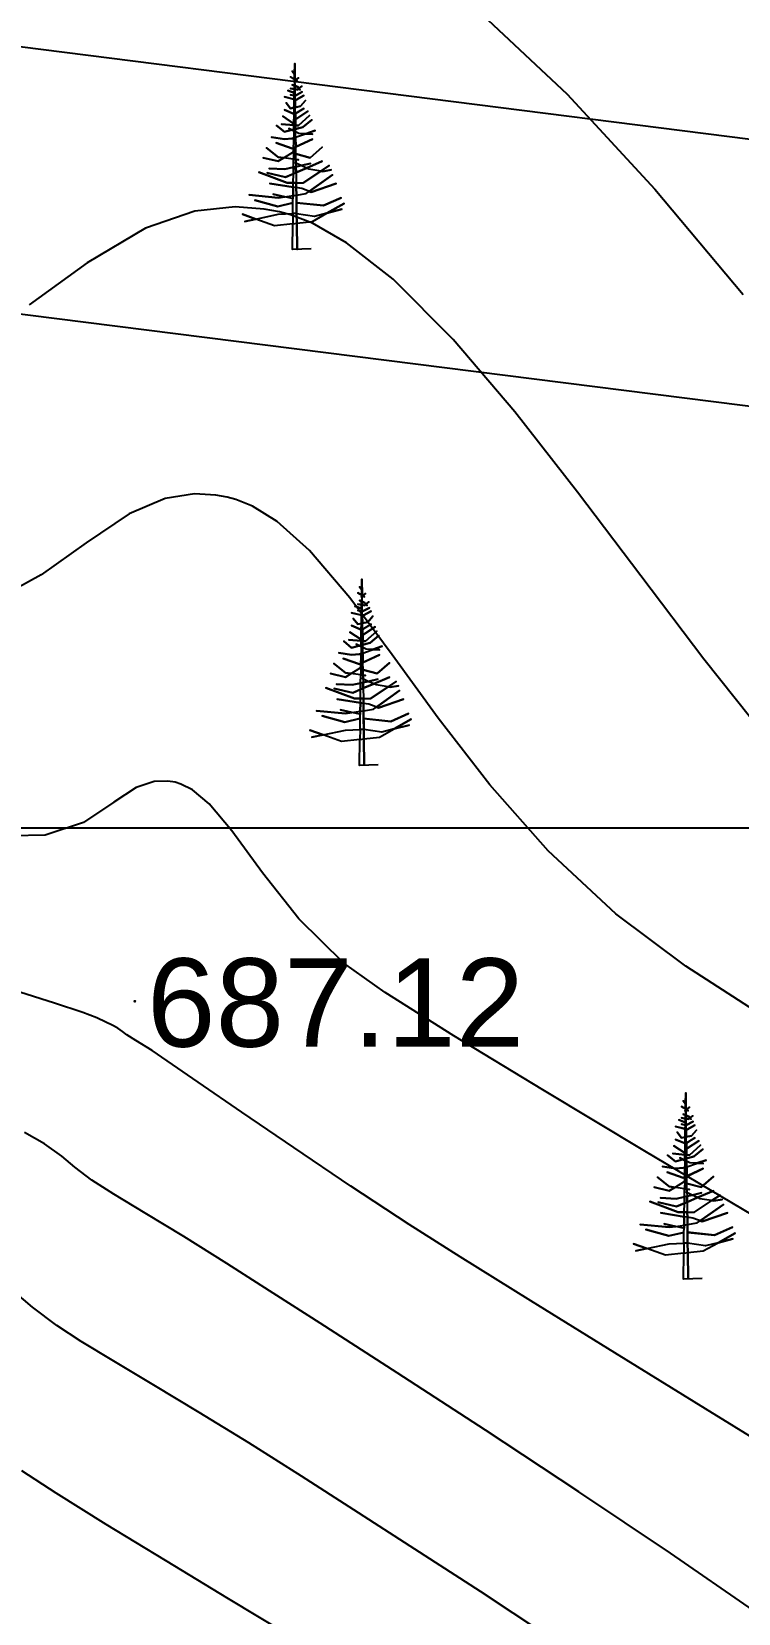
# Model space of a CAD drawing. Header units: feet. Extents: x 3381 to 683417, y 675186 to 4372291.
# Drawn here: x 682757.72 to 682765.72, y 4371933.99 to 4371951.89 of the extents above; entities that cross this region are included whole.
import ezdxf

# ---------------------------------------------------------------- set-up
doc = ezdxf.new("R2010")
doc.units = ezdxf.units.FT
doc.header["$MEASUREMENT"] = 0
doc.header["$PDMODE"] = 34
doc.header["$PDSIZE"] = 0.01
doc.layers.get('0').update_dxf_attribs({"linetype": 'CONTINUOUS'})
doc.layers.get('Defpoints').update_dxf_attribs({"linetype": 'CONTINUOUS'})
for name, color, linetype in [('0_Point_Height', 2, 'CONTINUOUS'), ('0_Point_Point', 7, 'CONTINUOUS'), ('Aqaclar', 3, 'CONTINUOUS')]:
    doc.layers.add(name, color=color, linetype=linetype)
for name, color, linetype, lineweight in [('ANA HORIZONTAL', 24, 'CONTINUOUS', 30), ('HORIZANTAL', 24, 'CONTINUOUS', 13), ('km setka', 170, 'CONTINUOUS', 15)]:
    doc.layers.add(name, color=color, linetype=linetype, lineweight=lineweight)
doc.styles.get("Standard").update_dxf_attribs({"font": 'arial.ttf', "height": 1.5})
doc.dimstyles.new('ISO-25', dxfattribs={"dimtxt": 1.5, "dimasz": 1, "dimexe": 1.25, "dimexo": 0.625, "dimtad": 1, "dimtxsty": 'Standard', "dimblk": 'OBLIQUE', "dimcen": 2.5, "dimadec": 0, "dimazin": 0, "dimtfac": 1, "dimtmove": 0, "dimatfit": 3, "dimldrblk": 'OBLIQUE', "dimfxl": 1, "dimarcsym": 0})

# ---------------------------------------------------------------- blocks, each defined once
blk = doc.blocks.new('_Oblique')
at = {"color": 0, "linetype": 'ByBlock', "lineweight": -2}
blk.add_line((-0.5, -0.5), (0.5, 0.5), dxfattribs=at)
blk = doc.blocks.new('*D48')
at = {"color": 0, "lineweight": -2, "transparency": 16777216}
for p, q in [((682764.322, 4371993.59), (682770.297, 4371991.229)), ((682737.134, 4371910.689), (682769.134, 4371991.689)), ((682732.322, 4371912.59), (682738.297, 4371910.229))]:
    blk.add_line(p, q, dxfattribs=at)
at = {"layer": 'Defpoints', "color": 0, "lineweight": 30, "transparency": 16777216}
for p in [(682763.741, 4371993.819), (682769.134, 4371991.689), (682731.741, 4371912.819)]:
    blk.add_point(p, dxfattribs=at)
at = {"color": 0, "lineweight": -2, "transparency": 16777216}
for p, rotation in [((682769.134, 4371991.689), 68.44292071496228), ((682737.134, 4371910.689), 248.4429207149623)]:
    blk.add_blockref('_Oblique', p, dxfattribs=dict(at, rotation=rotation))
at = {"color": 0, "lineweight": 25, "transparency": 16777216, "insert": (682751.715, 4371951.749), "char_height": 1.5, "attachment_point": 5, "rotation": 68.4429}
blk.add_mtext('87,09', dxfattribs=at)
blk = doc.blocks.new('*D79')
at = {"color": 0, "lineweight": -2, "transparency": 16777216}
for p, q in [((682737.657, 4371954.245), (682771.47, 4371949.967)), ((682737.28, 4371951.269), (682771.094, 4371946.991)), ((682770.23, 4371950.124), (682769.854, 4371947.148))]:
    blk.add_line(p, q, dxfattribs=at)
at = {"layer": 'Defpoints', "color": 0, "lineweight": 30, "transparency": 16777216}
for p in [(682737.037, 4371954.324, 688.5), (682736.66, 4371951.348, 688.5), (682769.854, 4371947.148)]:
    blk.add_point(p, dxfattribs=at)
at = {"color": 0, "lineweight": -2, "transparency": 16777216}
for p, rotation in [((682770.23, 4371950.124), 82.78944197932778), ((682769.854, 4371947.148), 262.7894419793278)]:
    blk.add_blockref('_Oblique', p, dxfattribs=dict(at, rotation=rotation))
at = {"color": 0, "lineweight": 25, "transparency": 16777216, "insert": (682768.662, 4371948.811), "char_height": 1.5, "attachment_point": 5, "rotation": 82.7894}
blk.add_mtext('{\\fArial|b0|i0|c238|p34;3.0}', dxfattribs=at)
blk = doc.blocks.new('*D32')
at = {"color": 0, "lineweight": -2, "transparency": 16777216}
blk.add_arc((682740.56, 4371935.687), 7.21, 68.4429, 172.4341, dxfattribs=at)
at = {"layer": 'Defpoints', "color": 0, "lineweight": 30, "transparency": 16777216}
for p in [(682763.481, 4371993.705), (682643.941, 4371948.521), (682738.925, 4371942.709), (682740.595, 4371935.683), (682731.623, 4371913.064)]:
    blk.add_point(p, dxfattribs=at)
at = {"color": 0, "lineweight": -2, "transparency": 16777216}
for p, rotation in [((682743.209, 4371942.393), 338.4429207151824), ((682733.413, 4371936.637), 262.434139284192)]:
    blk.add_blockref('_Oblique', p, dxfattribs=dict(at, rotation=rotation))
at = {"color": 0, "lineweight": 25, "transparency": 16777216, "insert": (682736.203, 4371943.103), "char_height": 1.5, "attachment_point": 5, "rotation": 30.4385}
blk.add_mtext('104°', dxfattribs=at)

msp = doc.modelspace()

# ---------------------------------------------------------------- hatches: boundary and pattern name
at = {"lineweight": 25}
h = msp.add_hatch(dxfattribs=at)
h.set_pattern_fill('GRASS', color=3)
h.set_pattern_definition([(90, (1845.1116, -2920.28305), (-0.707106781, 0.707106781), [0.1875, -1.226713563]), (45, (1845.1116, -2920.283), (-0.70710678119, 0.70710678119), [0.1875, -0.8125]), (135, (1845.1116, -2920.283), (-0.70710678119, -0.70710678119), [0.1875, -0.8125])])
edge = h.paths.add_edge_path(flags=16)
edge.add_arc((682658.082, 4371956.212), 3.56, 0, 360)
edge = h.paths.add_edge_path()
edge.add_line((682660.874, 4371958.42), (682665.412, 4371957.812))
edge.add_line((682665.412, 4371957.812), (682665.799, 4371960.701))
edge.add_line((682665.799, 4371960.701), (682658.472, 4371961.691))
edge.add_line((682658.472, 4371961.691), (682660.613, 4371977.547))
edge.add_line((682660.613, 4371977.547), (682668.986, 4371976.416))
edge.add_line((682668.986, 4371976.416), (682669.713, 4371981.799))
edge.add_line((682669.713, 4371981.799), (682665.061, 4371982.471))
edge.add_line((682665.061, 4371982.471), (682665.875, 4371988.112))
edge.add_line((682665.875, 4371988.112), (682673.997, 4371986.959))
edge.add_line((682673.997, 4371986.959), (682677.743, 4372014.074))
edge.add_line((682677.743, 4372014.074), (682677.836, 4372014.764))
edge.add_line((682677.836, 4372014.764), (682677.566, 4372014.27))
edge.add_line((682677.566, 4372014.27), (682640.028, 4371940.941))
edge.add_line((682640.028, 4371940.941), (682731.623, 4371913.064))
edge.add_line((682731.623, 4371913.064), (682763.481, 4371993.705))
edge.add_line((682763.481, 4371993.705), (682756.37, 4371996.426))
edge.add_line((682756.37, 4371996.426), (682754.616, 4371991.842))
edge.add_line((682754.616, 4371991.842), (682746.252, 4371994.776))
edge.add_arc((682905.681, 4371929.891), 172.127, 157.85455, 159.31778)
edge.add_line((682744.647, 4371990.683), (682758.012, 4371988.887))
edge.add_line((682758.012, 4371988.887), (682757.27, 4371983.639))
edge.add_line((682757.27, 4371983.639), (682743.941, 4371985.446))
edge.add_arc((682744.241, 4371982.305), 3.155, 95.4615, 167.5925)
edge.add_line((682741.16, 4371982.983), (682741.16, 4371982.028))
edge.add_line((682741.16, 4371982.028), (682742.827, 4371982.421))
edge.add_line((682742.827, 4371982.421), (682748.418, 4371981.442))
edge.add_line((682748.418, 4371981.442), (682746.468, 4371968.259))
edge.add_line((682746.468, 4371968.259), (682746.249, 4371968.259))
edge.add_line((682746.249, 4371968.259), (682741.16, 4371968.976))
edge.add_line((682741.16, 4371968.976), (682741.771, 4371974.344))
edge.add_line((682741.771, 4371974.344), (682746.874, 4371973.645))
edge.add_line((682746.874, 4371973.645), (682747.225, 4371976.207))
edge.add_line((682747.225, 4371976.207), (682742.045, 4371976.917))
edge.add_line((682742.045, 4371976.917), (682742.641, 4371982.005))
edge.add_line((682742.641, 4371982.005), (682741.06, 4371981.796))
edge.add_line((682741.06, 4371981.796), (682739.004, 4371965.83))
edge.add_line((682739.004, 4371965.83), (682747.74, 4371964.621))
edge.add_line((682747.74, 4371964.621), (682746.909, 4371957.265))
edge.add_line((682746.909, 4371957.265), (682738.126, 4371958.481))
edge.add_line((682738.126, 4371958.481), (682737.747, 4371955.83))
edge.add_line((682737.747, 4371955.83), (682731.62, 4371956.634))
edge.add_arc((682731.183, 4371946.643), 10, 87.4993, 110.7786)
edge.add_line((682727.636, 4371955.993), (682737.385, 4371954.567))
edge.add_line((682737.385, 4371954.567), (682736.758, 4371951.072))
edge.add_line((682736.758, 4371951.072), (682733.448, 4371951.598))
edge.add_line((682733.448, 4371951.598), (682733.841, 4371954.672))
edge.add_line((682733.841, 4371954.672), (682731.31, 4371955.007))
edge.add_line((682731.31, 4371955.007), (682730.905, 4371951.945))
edge.add_line((682730.905, 4371951.945), (682727.581, 4371952.385))
edge.add_line((682727.581, 4371952.385), (682727.933, 4371955.482))
edge.add_line((682727.933, 4371955.482), (682727.139, 4371955.789))
edge.add_arc((682731.353, 4371946.431), 10.263, 114.2395, 179.0096)
edge.add_line((682721.091, 4371946.608), (682720.741, 4371943.972))
edge.add_line((682720.741, 4371943.972), (682717.755, 4371944.299))
edge.add_line((682717.755, 4371944.299), (682716.874, 4371939.436))
edge.add_line((682716.874, 4371939.436), (682708.165, 4371940.649))
edge.add_line((682708.165, 4371940.649), (682708.852, 4371945.55))
edge.add_line((682708.852, 4371945.55), (682701.926, 4371946.469))
edge.add_line((682701.926, 4371946.469), (682702.361, 4371949.743))
edge.add_arc((682699.387, 4371950.138), 3, 352.4412, 442.1402)
edge.add_line((682699.797, 4371953.11), (682687.911, 4371954.75))
edge.add_line((682687.911, 4371954.75), (682686.64, 4371945.333))
edge.add_line((682686.64, 4371945.333), (682679.337, 4371946.312))
edge.add_line((682679.337, 4371946.312), (682680.591, 4371955.761))
edge.add_line((682680.591, 4371955.761), (682677.575, 4371956.183))
edge.add_line((682677.575, 4371956.183), (682676.314, 4371946.678))
edge.add_line((682676.314, 4371946.678), (682674.884, 4371946.953))
edge.add_line((682674.884, 4371946.953), (682664.163, 4371948.496))
edge.add_line((682664.163, 4371948.496), (682665.212, 4371956.326))
edge.add_line((682665.212, 4371956.326), (682661.592, 4371956.811))
edge.add_arc((682658.082, 4371956.212), 3.56, 9.688, 38.3434)

# ---------------------------------------------------------------- linework, layer by layer
at = {"layer": '0_Point_Point', "lineweight": 25}
msp.add_point((682758.889, 4371940.915, 687.116), dxfattribs=at)
at = {"layer": 'ANA HORIZONTAL', "color": 32, "lineweight": 25, "elevation": 687.5}
msp.add_lwpolyline([(682765.889, 4371938.488), (682764.662, 4371939.218), (682763.506, 4371939.911), (682762.499, 4371940.524), (682761.722, 4371941.016), (682761.254, 4371941.346), (682760.745, 4371941.849), (682760.334, 4371942.371), (682759.987, 4371942.846), (682759.731, 4371943.149), (682759.541, 4371943.309), (682759.41, 4371943.375), (682759.343, 4371943.395), (682759.261, 4371943.408), (682759.108, 4371943.403), (682758.903, 4371943.335), (682758.649, 4371943.171), (682758.308, 4371942.938), (682757.874, 4371942.794), (682757.491, 4371942.788)], dxfattribs=at)
at = {"layer": 'Aqaclar', "color": 3, "lineweight": 25}
for points in [[(682760.884, 4371949.433), (682760.672, 4371949.425), (682760.676, 4371949.719), (682760.468, 4371949.696), (682760.259, 4371949.771), (682760.108, 4371949.825), (682760.259, 4371949.771), (682760.133, 4371949.744), (682760.259, 4371949.771), (682760.512, 4371949.825), (682760.677, 4371949.833), (682760.676, 4371949.719), (682760.721, 4371949.725), (682760.725, 4371949.427), (682760.721, 4371949.725), (682760.898, 4371949.744), (682761.064, 4371949.838), (682761.232, 4371949.882), (682761.064, 4371949.838), (682761.258, 4371949.947), (682761.064, 4371949.838), (682760.923, 4371949.801), (682760.72, 4371949.831), (682760.721, 4371949.725), (682760.72, 4371949.831), (682760.702, 4371949.834), (682760.677, 4371949.833), (682760.679, 4371949.955), (682760.676, 4371949.955), (682760.506, 4371949.915), (682760.247, 4371949.987), (682760.506, 4371949.915), (682760.676, 4371949.955), (682760.679, 4371949.955), (682760.679, 4371950.001), (682760.67, 4371950.004), (682760.455, 4371950.052), (682760.585, 4371950.023), (682760.512, 4371950.012), (682760.184, 4371950.044), (682760.512, 4371950.012), (682760.585, 4371950.023), (682760.68, 4371950.038), (682760.679, 4371950.001), (682760.68, 4371950.038), (682760.717, 4371950.043), (682760.72, 4371949.831), (682760.718, 4371949.956), (682760.721, 4371949.955), (682761.024, 4371949.923), (682761.226, 4371950.012), (682761.024, 4371949.923), (682760.718, 4371949.956), (682760.717, 4371950.043), (682760.828, 4371950.06), (682761.125, 4371950.271), (682760.863, 4371950.085), (682760.885, 4371950.077), (682761.169, 4371950.174), (682760.885, 4371950.077), (682760.778, 4371950.117), (682760.716, 4371950.127), (682760.717, 4371950.043), (682760.716, 4371950.127), (682760.681, 4371950.132), (682760.68, 4371950.038), (682760.681, 4371950.132), (682760.417, 4371950.174), (682760.681, 4371950.132), (682760.682, 4371950.182), (682760.613, 4371950.182), (682760.291, 4371950.303), (682760.613, 4371950.182), (682760.682, 4371950.182), (682760.683, 4371950.284), (682760.594, 4371950.247), (682760.386, 4371950.295), (682760.594, 4371950.247), (682760.714, 4371950.298), (682760.715, 4371950.182), (682760.682, 4371950.182), (682760.715, 4371950.182), (682760.716, 4371950.127), (682760.715, 4371950.182), (682760.796, 4371950.182), (682760.995, 4371950.315), (682761.087, 4371950.376), (682760.995, 4371950.315), (682761.018, 4371950.311), (682761.112, 4371950.328), (682761.018, 4371950.311), (682760.86, 4371950.336), (682760.832, 4371950.348), (682760.714, 4371950.298), (682760.832, 4371950.348), (682761.011, 4371950.425), (682760.832, 4371950.348), (682760.771, 4371950.376), (682760.879, 4371950.4), (682760.771, 4371950.376), (682760.702, 4371950.409), (682760.713, 4371950.403), (682760.713, 4371950.364), (682760.771, 4371950.376), (682760.713, 4371950.364), (682760.714, 4371950.298), (682760.713, 4371950.364), (682760.684, 4371950.357), (682760.683, 4371950.284), (682760.684, 4371950.357), (682760.588, 4371950.336), (682760.411, 4371950.344), (682760.588, 4371950.336), (682760.684, 4371950.357), (682760.685, 4371950.449), (682760.74, 4371950.441), (682760.712, 4371950.445), (682760.713, 4371950.403), (682760.712, 4371950.445), (682760.685, 4371950.449), (682760.512, 4371950.473), (682760.38, 4371950.579), (682760.512, 4371950.473), (682760.576, 4371950.464), (682760.512, 4371950.425), (682760.342, 4371950.465), (682760.512, 4371950.425), (682760.576, 4371950.464), (682760.686, 4371950.532), (682760.685, 4371950.449), (682760.712, 4371950.445), (682760.711, 4371950.508), (682760.872, 4371950.465), (682761.011, 4371950.587), (682760.872, 4371950.465), (682760.711, 4371950.508), (682760.71, 4371950.589), (682760.898, 4371950.676), (682760.67, 4371950.57), (682760.487, 4371950.635), (682760.67, 4371950.57), (682760.687, 4371950.578), (682760.686, 4371950.532), (682760.688, 4371950.69), (682760.67, 4371950.684), (682760.582, 4371950.676), (682760.436, 4371950.7), (682760.582, 4371950.676), (682760.67, 4371950.684), (682760.688, 4371950.69), (682760.709, 4371950.697), (682760.71, 4371950.589), (682760.709, 4371950.697), (682760.929, 4371950.773), (682760.823, 4371950.736), (682760.898, 4371950.732), (682760.746, 4371950.741), (682760.632, 4371950.797), (682760.689, 4371950.769), (682760.688, 4371950.69), (682760.709, 4371950.697), (682760.708, 4371950.791), (682760.582, 4371950.757), (682760.493, 4371950.83), (682760.582, 4371950.757), (682760.689, 4371950.786), (682760.689, 4371950.769), (682760.689, 4371950.786), (682760.79, 4371950.813), (682760.891, 4371950.894), (682760.79, 4371950.813), (682760.708, 4371950.791), (682760.707, 4371950.832), (682760.74, 4371950.83), (682760.866, 4371950.943), (682760.74, 4371950.83), (682760.707, 4371950.832), (682760.69, 4371950.834), (682760.689, 4371950.786), (682760.69, 4371950.834), (682760.55, 4371950.846), (682760.69, 4371950.834), (682760.69, 4371950.849), (682760.563, 4371950.935), (682760.69, 4371950.849), (682760.691, 4371950.961), (682760.695, 4371950.959), (682760.582, 4371951.008), (682760.695, 4371950.959), (682760.803, 4371951.024), (682760.706, 4371950.965), (682760.707, 4371950.832), (682760.707, 4371950.899), (682760.847, 4371950.992), (682760.707, 4371950.899), (682760.705, 4371951.035), (682760.765, 4371951.048), (682760.822, 4371951.113), (682760.765, 4371951.048), (682760.705, 4371951.035), (682760.692, 4371951.033), (682760.691, 4371950.961), (682760.692, 4371951.033), (682760.651, 4371951.024), (682760.601, 4371951.089), (682760.651, 4371951.024), (682760.692, 4371951.033), (682760.693, 4371951.126), (682760.582, 4371951.154), (682760.714, 4371951.121), (682760.803, 4371951.17), (682760.714, 4371951.121), (682760.704, 4371951.124), (682760.705, 4371951.035), (682760.704, 4371951.124), (682760.703, 4371951.168), (682760.784, 4371951.21), (682760.703, 4371951.168), (682760.702, 4371951.241), (682760.733, 4371951.235), (682760.702, 4371951.241), (682760.651, 4371951.251), (682760.695, 4371951.242), (682760.693, 4371951.126), (682760.694, 4371951.17), (682760.651, 4371951.178), (682760.694, 4371951.17), (682760.694, 4371951.2), (682760.62, 4371951.226), (682760.694, 4371951.2), (682760.695, 4371951.242), (682760.695, 4371951.282), (682760.67, 4371951.291), (682760.702, 4371951.279), (682760.733, 4371951.267), (682760.759, 4371951.235), (682760.745, 4371951.251), (682760.778, 4371951.275), (682760.733, 4371951.243), (682760.745, 4371951.251), (682760.733, 4371951.267), (682760.702, 4371951.279), (682760.702, 4371951.241), (682760.702, 4371951.279), (682760.701, 4371951.341), (682760.74, 4371951.372), (682760.706, 4371951.345), (682760.727, 4371951.332), (682760.706, 4371951.345), (682760.696, 4371951.351), (682760.651, 4371951.38), (682760.696, 4371951.351), (682760.697, 4371951.411), (682760.67, 4371951.445), (682760.697, 4371951.411), (682760.699, 4371951.534), (682760.701, 4371951.348), (682760.701, 4371951.341), (682760.701, 4371951.348), (682760.696, 4371951.351), (682760.696, 4371951.337), (682760.701, 4371951.341), (682760.689, 4371951.332), (682760.696, 4371951.337), (682760.695, 4371951.282)], [(682761.645, 4371943.593), (682761.433, 4371943.586), (682761.437, 4371943.88), (682761.229, 4371943.857), (682761.019, 4371943.932), (682760.869, 4371943.986), (682761.019, 4371943.932), (682760.894, 4371943.905), (682761.019, 4371943.932), (682761.273, 4371943.986), (682761.438, 4371943.993), (682761.437, 4371943.88), (682761.482, 4371943.885), (682761.486, 4371943.588), (682761.482, 4371943.885), (682761.658, 4371943.905), (682761.825, 4371943.999), (682761.993, 4371944.043), (682761.825, 4371943.999), (682762.018, 4371944.108), (682761.825, 4371943.999), (682761.683, 4371943.962), (682761.481, 4371943.992), (682761.482, 4371943.885), (682761.481, 4371943.992), (682761.462, 4371943.994), (682761.438, 4371943.993), (682761.44, 4371944.116), (682761.437, 4371944.116), (682761.267, 4371944.075), (682761.008, 4371944.148), (682761.267, 4371944.075), (682761.437, 4371944.116), (682761.44, 4371944.116), (682761.44, 4371944.162), (682761.431, 4371944.165), (682761.216, 4371944.213), (682761.346, 4371944.184), (682761.273, 4371944.173), (682760.944, 4371944.205), (682761.273, 4371944.173), (682761.346, 4371944.184), (682761.441, 4371944.198), (682761.44, 4371944.162), (682761.441, 4371944.198), (682761.478, 4371944.204), (682761.481, 4371943.992), (682761.479, 4371944.116), (682761.481, 4371944.116), (682761.785, 4371944.084), (682761.987, 4371944.173), (682761.785, 4371944.084), (682761.479, 4371944.116), (682761.478, 4371944.204), (682761.589, 4371944.221), (682761.886, 4371944.432), (682761.623, 4371944.246), (682761.646, 4371944.237), (682761.93, 4371944.335), (682761.646, 4371944.237), (682761.538, 4371944.278), (682761.477, 4371944.288), (682761.478, 4371944.204), (682761.477, 4371944.288), (682761.442, 4371944.293), (682761.441, 4371944.198), (682761.442, 4371944.293), (682761.178, 4371944.335), (682761.442, 4371944.293), (682761.442, 4371944.343), (682761.374, 4371944.343), (682761.052, 4371944.464), (682761.374, 4371944.343), (682761.442, 4371944.343), (682761.444, 4371944.445), (682761.355, 4371944.407), (682761.147, 4371944.456), (682761.355, 4371944.407), (682761.475, 4371944.459), (682761.476, 4371944.343), (682761.442, 4371944.343), (682761.476, 4371944.343), (682761.477, 4371944.288), (682761.476, 4371944.343), (682761.557, 4371944.343), (682761.756, 4371944.476), (682761.848, 4371944.537), (682761.756, 4371944.476), (682761.778, 4371944.472), (682761.873, 4371944.488), (682761.778, 4371944.472), (682761.62, 4371944.497), (682761.593, 4371944.509), (682761.475, 4371944.459), (682761.593, 4371944.509), (682761.772, 4371944.586), (682761.593, 4371944.509), (682761.532, 4371944.537), (682761.639, 4371944.561), (682761.532, 4371944.537), (682761.462, 4371944.569), (682761.473, 4371944.564), (682761.474, 4371944.524), (682761.532, 4371944.537), (682761.474, 4371944.524), (682761.475, 4371944.459), (682761.474, 4371944.524), (682761.445, 4371944.518), (682761.444, 4371944.445), (682761.445, 4371944.518), (682761.349, 4371944.497), (682761.172, 4371944.505), (682761.349, 4371944.497), (682761.445, 4371944.518), (682761.446, 4371944.61), (682761.5, 4371944.602), (682761.473, 4371944.606), (682761.473, 4371944.564), (682761.473, 4371944.606), (682761.446, 4371944.61), (682761.273, 4371944.634), (682761.14, 4371944.74), (682761.273, 4371944.634), (682761.337, 4371944.625), (682761.273, 4371944.586), (682761.102, 4371944.626), (682761.273, 4371944.586), (682761.337, 4371944.625), (682761.447, 4371944.693), (682761.446, 4371944.61), (682761.473, 4371944.606), (682761.472, 4371944.669), (682761.633, 4371944.626), (682761.772, 4371944.748), (682761.633, 4371944.626), (682761.472, 4371944.669), (682761.471, 4371944.75), (682761.658, 4371944.837), (682761.431, 4371944.731), (682761.248, 4371944.796), (682761.431, 4371944.731), (682761.447, 4371944.739), (682761.447, 4371944.693), (682761.449, 4371944.851), (682761.431, 4371944.845), (682761.342, 4371944.837), (682761.197, 4371944.861), (682761.342, 4371944.837), (682761.431, 4371944.845), (682761.449, 4371944.851), (682761.47, 4371944.858), (682761.471, 4371944.75), (682761.47, 4371944.858), (682761.69, 4371944.934), (682761.584, 4371944.897), (682761.658, 4371944.893), (682761.507, 4371944.901), (682761.393, 4371944.958), (682761.45, 4371944.93), (682761.449, 4371944.851), (682761.47, 4371944.858), (682761.469, 4371944.952), (682761.342, 4371944.918), (682761.254, 4371944.991), (682761.342, 4371944.918), (682761.45, 4371944.947), (682761.45, 4371944.93), (682761.45, 4371944.947), (682761.551, 4371944.974), (682761.652, 4371945.055), (682761.551, 4371944.974), (682761.469, 4371944.952), (682761.468, 4371944.993), (682761.5, 4371944.991), (682761.627, 4371945.104), (682761.5, 4371944.991), (682761.468, 4371944.993), (682761.45, 4371944.995), (682761.45, 4371944.947), (682761.45, 4371944.995), (682761.311, 4371945.007), (682761.45, 4371944.995), (682761.451, 4371945.01), (682761.323, 4371945.096), (682761.451, 4371945.01), (682761.452, 4371945.122), (682761.456, 4371945.12), (682761.342, 4371945.169), (682761.456, 4371945.12), (682761.563, 4371945.185), (682761.466, 4371945.126), (682761.468, 4371944.993), (682761.467, 4371945.06), (682761.608, 4371945.153), (682761.467, 4371945.06), (682761.465, 4371945.196), (682761.526, 4371945.209), (682761.582, 4371945.274), (682761.526, 4371945.209), (682761.465, 4371945.196), (682761.453, 4371945.194), (682761.452, 4371945.122), (682761.453, 4371945.194), (682761.412, 4371945.185), (682761.361, 4371945.25), (682761.412, 4371945.185), (682761.453, 4371945.194), (682761.454, 4371945.287), (682761.342, 4371945.314), (682761.475, 4371945.282), (682761.563, 4371945.331), (682761.475, 4371945.282), (682761.464, 4371945.285), (682761.465, 4371945.196), (682761.464, 4371945.285), (682761.464, 4371945.329), (682761.545, 4371945.371), (682761.464, 4371945.329), (682761.463, 4371945.402), (682761.494, 4371945.395), (682761.463, 4371945.402), (682761.412, 4371945.412), (682761.456, 4371945.403), (682761.454, 4371945.287), (682761.455, 4371945.331), (682761.412, 4371945.339), (682761.455, 4371945.331), (682761.455, 4371945.361), (682761.38, 4371945.387), (682761.455, 4371945.361), (682761.456, 4371945.403), (682761.456, 4371945.442), (682761.431, 4371945.452), (682761.462, 4371945.44), (682761.494, 4371945.428), (682761.519, 4371945.395), (682761.506, 4371945.412), (682761.538, 4371945.436), (682761.494, 4371945.404), (682761.506, 4371945.412), (682761.494, 4371945.428), (682761.462, 4371945.44), (682761.463, 4371945.402), (682761.462, 4371945.44), (682761.462, 4371945.502), (682761.5, 4371945.533), (682761.467, 4371945.506), (682761.488, 4371945.493), (682761.467, 4371945.506), (682761.457, 4371945.512), (682761.412, 4371945.541), (682761.457, 4371945.512), (682761.458, 4371945.572), (682761.431, 4371945.606), (682761.458, 4371945.572), (682761.459, 4371945.695), (682761.462, 4371945.509), (682761.462, 4371945.502), (682761.462, 4371945.509), (682761.457, 4371945.512), (682761.457, 4371945.498), (682761.462, 4371945.502), (682761.45, 4371945.493), (682761.457, 4371945.498), (682761.456, 4371945.442)], [(682765.312, 4371937.777), (682765.1, 4371937.769), (682765.104, 4371938.064), (682764.896, 4371938.04), (682764.686, 4371938.116), (682764.536, 4371938.17), (682764.686, 4371938.116), (682764.561, 4371938.089), (682764.686, 4371938.116), (682764.94, 4371938.17), (682765.105, 4371938.177), (682765.104, 4371938.064), (682765.149, 4371938.069), (682765.153, 4371937.771), (682765.149, 4371938.069), (682765.325, 4371938.089), (682765.492, 4371938.182), (682765.66, 4371938.226), (682765.492, 4371938.182), (682765.685, 4371938.291), (682765.492, 4371938.182), (682765.35, 4371938.145), (682765.147, 4371938.175), (682765.149, 4371938.069), (682765.147, 4371938.175), (682765.129, 4371938.178), (682765.105, 4371938.177), (682765.106, 4371938.299), (682765.104, 4371938.299), (682764.934, 4371938.259), (682764.675, 4371938.332), (682764.934, 4371938.259), (682765.104, 4371938.299), (682765.106, 4371938.299), (682765.107, 4371938.346), (682765.098, 4371938.348), (682764.883, 4371938.397), (682765.013, 4371938.367), (682764.94, 4371938.356), (682764.611, 4371938.388), (682764.94, 4371938.356), (682765.013, 4371938.367), (682765.107, 4371938.382), (682765.107, 4371938.346), (682765.107, 4371938.382), (682765.145, 4371938.388), (682765.147, 4371938.175), (682765.146, 4371938.3), (682765.148, 4371938.299), (682765.451, 4371938.267), (682765.654, 4371938.356), (682765.451, 4371938.267), (682765.146, 4371938.3), (682765.145, 4371938.388), (682765.256, 4371938.405), (682765.553, 4371938.615), (682765.29, 4371938.429), (682765.313, 4371938.421), (682765.597, 4371938.518), (682765.313, 4371938.421), (682765.205, 4371938.461), (682765.144, 4371938.471), (682765.145, 4371938.388), (682765.144, 4371938.471), (682765.109, 4371938.476), (682765.107, 4371938.382), (682765.109, 4371938.476), (682764.845, 4371938.518), (682765.109, 4371938.476), (682765.109, 4371938.526), (682765.041, 4371938.526), (682764.719, 4371938.648), (682765.041, 4371938.526), (682765.109, 4371938.526), (682765.111, 4371938.629), (682765.022, 4371938.591), (682764.814, 4371938.639), (682765.022, 4371938.591), (682765.142, 4371938.642), (682765.143, 4371938.526), (682765.109, 4371938.526), (682765.143, 4371938.526), (682765.144, 4371938.471), (682765.143, 4371938.526), (682765.224, 4371938.526), (682765.423, 4371938.659), (682765.515, 4371938.72), (682765.423, 4371938.659), (682765.445, 4371938.656), (682765.54, 4371938.672), (682765.445, 4371938.656), (682765.287, 4371938.68), (682765.26, 4371938.693), (682765.142, 4371938.642), (682765.26, 4371938.693), (682765.439, 4371938.769), (682765.26, 4371938.693), (682765.199, 4371938.721), (682765.306, 4371938.745), (682765.199, 4371938.721), (682765.129, 4371938.753), (682765.14, 4371938.748), (682765.141, 4371938.708), (682765.199, 4371938.721), (682765.141, 4371938.708), (682765.142, 4371938.642), (682765.141, 4371938.708), (682765.111, 4371938.701), (682765.111, 4371938.629), (682765.111, 4371938.701), (682765.016, 4371938.68), (682764.839, 4371938.688), (682765.016, 4371938.68), (682765.111, 4371938.701), (682765.113, 4371938.793), (682765.167, 4371938.785), (682765.14, 4371938.789), (682765.14, 4371938.748), (682765.14, 4371938.789), (682765.113, 4371938.793), (682764.94, 4371938.818), (682764.807, 4371938.923), (682764.94, 4371938.818), (682765.004, 4371938.808), (682764.94, 4371938.769), (682764.769, 4371938.81), (682764.94, 4371938.769), (682765.004, 4371938.808), (682765.114, 4371938.877), (682765.113, 4371938.793), (682765.14, 4371938.789), (682765.139, 4371938.853), (682765.3, 4371938.81), (682765.439, 4371938.931), (682765.3, 4371938.81), (682765.139, 4371938.853), (682765.138, 4371938.933), (682765.325, 4371939.02), (682765.098, 4371938.915), (682764.915, 4371938.98), (682765.098, 4371938.915), (682765.114, 4371938.922), (682765.114, 4371938.877), (682765.116, 4371939.034), (682765.098, 4371939.028), (682765.009, 4371939.02), (682764.864, 4371939.044), (682765.009, 4371939.02), (682765.098, 4371939.028), (682765.116, 4371939.034), (682765.137, 4371939.042), (682765.138, 4371938.933), (682765.137, 4371939.042), (682765.357, 4371939.117), (682765.251, 4371939.081), (682765.325, 4371939.077), (682765.174, 4371939.085), (682765.06, 4371939.142), (682765.117, 4371939.113), (682765.116, 4371939.034), (682765.137, 4371939.042), (682765.135, 4371939.135), (682765.009, 4371939.101), (682764.921, 4371939.174), (682765.009, 4371939.101), (682765.117, 4371939.13), (682765.117, 4371939.113), (682765.117, 4371939.13), (682765.218, 4371939.158), (682765.319, 4371939.239), (682765.218, 4371939.158), (682765.135, 4371939.135), (682765.135, 4371939.177), (682765.167, 4371939.174), (682765.294, 4371939.287), (682765.167, 4371939.174), (682765.135, 4371939.177), (682765.117, 4371939.178), (682765.117, 4371939.13), (682765.117, 4371939.178), (682764.978, 4371939.19), (682765.117, 4371939.178), (682765.118, 4371939.194), (682764.99, 4371939.279), (682765.118, 4371939.194), (682765.119, 4371939.305), (682765.123, 4371939.303), (682765.009, 4371939.352), (682765.123, 4371939.303), (682765.23, 4371939.368), (682765.133, 4371939.31), (682765.135, 4371939.177), (682765.134, 4371939.243), (682765.275, 4371939.336), (682765.134, 4371939.243), (682765.132, 4371939.38), (682765.193, 4371939.393), (682765.249, 4371939.457), (682765.193, 4371939.393), (682765.132, 4371939.38), (682765.12, 4371939.377), (682765.119, 4371939.305), (682765.12, 4371939.377), (682765.079, 4371939.368), (682765.028, 4371939.433), (682765.079, 4371939.368), (682765.12, 4371939.377), (682765.121, 4371939.471), (682765.009, 4371939.498), (682765.142, 4371939.465), (682765.23, 4371939.514), (682765.142, 4371939.465), (682765.131, 4371939.468), (682765.132, 4371939.38), (682765.131, 4371939.468), (682765.131, 4371939.512), (682765.211, 4371939.555), (682765.131, 4371939.512), (682765.13, 4371939.585), (682765.161, 4371939.579), (682765.13, 4371939.585), (682765.079, 4371939.595), (682765.123, 4371939.586), (682765.121, 4371939.471), (682765.122, 4371939.514), (682765.079, 4371939.522), (682765.122, 4371939.514), (682765.122, 4371939.544), (682765.047, 4371939.571), (682765.122, 4371939.544), (682765.123, 4371939.586), (682765.123, 4371939.626), (682765.098, 4371939.636), (682765.129, 4371939.623), (682765.161, 4371939.611), (682765.186, 4371939.579), (682765.173, 4371939.596), (682765.205, 4371939.619), (682765.161, 4371939.587), (682765.173, 4371939.596), (682765.161, 4371939.611), (682765.129, 4371939.623), (682765.13, 4371939.585), (682765.129, 4371939.623), (682765.129, 4371939.686), (682765.167, 4371939.716), (682765.134, 4371939.689), (682765.155, 4371939.676), (682765.134, 4371939.689), (682765.124, 4371939.696), (682765.079, 4371939.725), (682765.124, 4371939.696), (682765.125, 4371939.755), (682765.098, 4371939.789), (682765.125, 4371939.755), (682765.126, 4371939.878), (682765.128, 4371939.693), (682765.129, 4371939.686), (682765.128, 4371939.693), (682765.124, 4371939.696), (682765.124, 4371939.682), (682765.129, 4371939.686), (682765.117, 4371939.676), (682765.124, 4371939.682), (682765.123, 4371939.626)]]:
    msp.add_lwpolyline(points, dxfattribs=at)
at = {"layer": 'HORIZANTAL', "color": 32, "linetype": 'Continuous', "lineweight": 25}
for p, q in [((682757.866, 4371939.301, 686.5), (682757.638, 4371939.431, 686.5)), ((682758.063, 4371939.162, 686.5), (682757.866, 4371939.301, 686.5)), ((682758.209, 4371939.036, 686.5), (682758.063, 4371939.162, 686.5)), ((682758.4, 4371938.889, 686.5), (682758.209, 4371939.036, 686.5)), ((682758.649, 4371938.731, 686.5), (682758.4, 4371938.889, 686.5)), ((682759.006, 4371938.516, 686.5), (682758.649, 4371938.731, 686.5)), ((682759.443, 4371938.253, 686.5), (682759.006, 4371938.516, 686.5)), ((682759.93, 4371937.947, 686.5), (682759.443, 4371938.253, 686.5)), ((682760.318, 4371937.699, 686.5), (682759.93, 4371937.947, 686.5)), ((682760.986, 4371937.271, 686.5), (682760.318, 4371937.699, 686.5)), ((682757.729, 4371937.45, 686), (682757.525, 4371937.626, 686)), ((682758.004, 4371937.244, 686), (682757.729, 4371937.45, 686)), ((682758.279, 4371937.065, 686), (682758.004, 4371937.244, 686)), ((682761.858, 4371936.709, 686.5), (682760.986, 4371937.271, 686.5)), ((682758.651, 4371936.839, 686), (682758.279, 4371937.065, 686)), ((682759.102, 4371936.569, 686), (682758.651, 4371936.839, 686)), ((682762.86, 4371936.058, 686.5), (682761.858, 4371936.709, 686.5)), ((682759.616, 4371936.26, 686), (682759.102, 4371936.569, 686)), ((682760.18, 4371935.915, 686), (682759.616, 4371936.26, 686)), ((682760.775, 4371935.538, 686), (682760.18, 4371935.915, 686)), ((682763.917, 4371935.362, 686.5), (682762.86, 4371936.058, 686.5)), ((682757.996, 4371935.345, 685.5), (682757.607, 4371935.598, 685.5)), ((682761.366, 4371935.159, 686), (682760.775, 4371935.538, 686)), ((682764.953, 4371934.667, 686.5), (682763.917, 4371935.362, 686.5)), ((682758.562, 4371934.993, 685.5), (682757.996, 4371935.345, 685.5)), ((682762.06, 4371934.713, 686), (682761.366, 4371935.159, 686)), ((682759.237, 4371934.582, 685.5), (682758.562, 4371934.993, 685.5)), ((682762.803, 4371934.231, 686), (682762.06, 4371934.713, 686)), ((682765.895, 4371934.017, 686.5), (682764.953, 4371934.667, 686.5)), ((682759.95, 4371934.15, 685.5), (682759.237, 4371934.582, 685.5)), ((682760.631, 4371933.738, 685.5), (682759.95, 4371934.15, 685.5)), ((682763.542, 4371933.743, 686), (682762.803, 4371934.231, 686))]:
    msp.add_line(p, q, dxfattribs=at)
for points, elevation in [([(682762.825, 4371952.085), (682763.783, 4371951.187), (682764.776, 4371950.11), (682765.778, 4371948.919)], 689), ([(682766.04, 4371943.899), (682765.332, 4371944.789), (682764.617, 4371945.732), (682763.902, 4371946.681), (682763.192, 4371947.589), (682762.494, 4371948.407), (682761.813, 4371949.089), (682761.284, 4371949.504), (682760.899, 4371949.723), (682760.649, 4371949.82), (682760.525, 4371949.852), (682760.353, 4371949.884), (682760.025, 4371949.909), (682759.568, 4371949.862), (682759.008, 4371949.668), (682758.349, 4371949.277), (682757.692, 4371948.799)], 688.5), ([(682766.021, 4371940.736), (682765.128, 4371941.313), (682764.334, 4371941.907), (682763.57, 4371942.618), (682762.906, 4371943.367), (682762.324, 4371944.119), (682761.802, 4371944.836), (682761.322, 4371945.482), (682760.864, 4371946.02), (682760.5, 4371946.348), (682760.222, 4371946.521), (682760.031, 4371946.598), (682759.934, 4371946.624), (682759.806, 4371946.646), (682759.564, 4371946.659), (682759.231, 4371946.607), (682758.823, 4371946.432), (682758.336, 4371946.107), (682757.829, 4371945.743), (682757.251, 4371945.425)], 688), ([(682766.372, 4371935.671), (682765.35, 4371936.302), (682764.324, 4371936.934), (682763.372, 4371937.522), (682762.571, 4371938.021), (682761.996, 4371938.386), (682761.335, 4371938.823), (682760.688, 4371939.258), (682760.098, 4371939.66), (682759.605, 4371939.999), (682759.254, 4371940.241), (682759.085, 4371940.356), (682758.9, 4371940.471), (682758.797, 4371940.534), (682758.747, 4371940.573), (682758.696, 4371940.611), (682758.632, 4371940.644), (682758.56, 4371940.679), (682758.457, 4371940.726), (682758.301, 4371940.789), (682757.98, 4371940.892), (682757.106, 4371941.17)], 687)]:
    msp.add_lwpolyline(points, dxfattribs=dict(at, elevation=elevation))
at = {"layer": 'km setka', "lineweight": 25, "flags": 128}
msp.add_lwpolyline([(682601.007, 4371942.877), (682852.088, 4371942.877)], dxfattribs=at)

# ---------------------------------------------------------------- texts
at = {"layer": '0_Point_Height', "color": 0, "lineweight": 25}
msp.add_text('687.12', height=1, dxfattribs=at).set_placement((682759.025, 4371940.401, 687.116))

# ---------------------------------------------------------------- dimensions: what is measured, and where the dimension line sits
at = {"color": 7, "lineweight": 25}
dim = msp.add_aligned_dim(p1=(682731.741, 4371912.819), p2=(682763.741, 4371993.819), distance=-5.799, dimstyle='ISO-25', dxfattribs=at)
dim.commit()
dim.dimension.update_dxf_attribs({"geometry": '*D48', "text_midpoint": (682751.715, 4371951.749)})
at = {"color": 3, "lineweight": 25}
dim = msp.add_angular_dim_2l(base=(682738.925, 4371942.709), line1=((682740.595, 4371935.683), (682643.941, 4371948.521)), line2=((682763.481, 4371993.705), (682731.623, 4371913.064)), dimstyle='ISO-25', dxfattribs=at)
dim.commit()
dim.dimension.update_dxf_attribs({"geometry": '*D32', "text_midpoint": (682736.203, 4371943.103)})
at = {"color": 7, "lineweight": 25}
dim = msp.add_linear_dim(base=(682769.854, 4371947.148), p1=(682737.037, 4371954.324, 688.5), p2=(682736.66, 4371951.348, 688.5), angle=262.7894, text='{\\fArial|b0|i0|c238|p34;3.0}', dimstyle='ISO-25', dxfattribs=at)
dim.commit()
dim.dimension.update_dxf_attribs({"geometry": '*D79', "text_midpoint": (682770.042, 4371948.636), "dimtype": 161})

doc.saveas('drawing.dxf')
